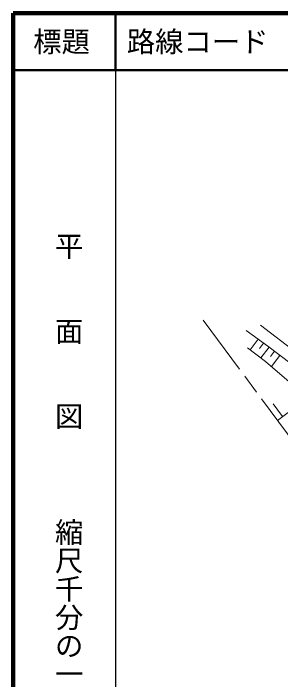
# Model space of a CAD drawing. Units: millimetres, scale not verified. Extents: x 40000 to 680000, y 20000 to 380000.
# Drawn here: x 40000 to 87138, y 262491 to 380000 of the extents above; entities that cross this region are included whole.
import ezdxf
from ezdxf.enums import TextEntityAlignment as Align

# ---------------------------------------------------------------- set-up
doc = ezdxf.new("R2010")
doc.units = ezdxf.units.MM
doc.header["$LTSCALE"] = 1000
doc.linetypes.add('CHAIN', pattern=[18.5, 12, -1.5, 3.5, -1.5])
for name, color, linetype, lineweight in [('M-BGD', 7, 'Continuous', 13), ('M-BMK', 2, 'CHAIN', 13), ('M-TTL', 2, 'Continuous', 140), ('M-TTL-BAND', 7, 'Continuous', 25), ('M-TTL-LINE', 7, 'Continuous', 50), ('M-TTL-TXT', 7, 'Continuous', 13)]:
    doc.layers.add(name, color=color, linetype=linetype, lineweight=lineweight)
doc.styles.add('@ＭＳ ゴシック', font='')
doc.styles.add('ＭＳ ゴシック', font='')
doc.styles.get('@ＭＳ ゴシック').set_extended_font_data('@MS Gothic')
doc.styles.get('ＭＳ ゴシック').set_extended_font_data('MS Gothic')

msp = doc.modelspace()

# ---------------------------------------------------------------- linework, layer by layer
at = {"layer": 'M-BGD'}
for p, q in [((96018, 315403), (83587, 324999)), ((84901, 321295), (81048, 324058)), ((83158, 322545), (81739, 320681)), ((84464, 318610), (81302, 321008)), ((84135, 321845), (83423, 320910)), ((85108, 321138), (83652, 319226)), ((89008, 318170), (84901, 321295)), ((86064, 320410), (85336, 319454)), ((87020, 319683), (85511, 317700)), ((91837, 312203), (84464, 318610)), ((86560, 308201), (91837, 312203)), ((87447, 308874), (85798, 311119))]:
    msp.add_line(p, q, dxfattribs=at)
at = {"layer": 'M-BMK'}
msp.add_line((112882, 272603), (73489, 325915), dxfattribs=at)
at = {"layer": 'M-TTL'}
for p, q in [((40000, 380000), (40000, 20000)), ((680000, 380000), (40000, 380000))]:
    msp.add_line(p, q, dxfattribs=at)
at = {"layer": 'M-TTL-BAND'}
msp.add_line((58000, 370000), (58000, 20000), dxfattribs=at)
at = {"layer": 'M-TTL-LINE'}
for p, q in [((58000, 380000), (58000, 370000)), ((40000, 370000), (680000, 370000))]:
    msp.add_line(p, q, dxfattribs=at)

# ---------------------------------------------------------------- texts
at = {"layer": 'M-TTL-BAND', "style": '@ＭＳ ゴシック'}
for s, p in [('平\u3000\u3000面\u3000\u3000図', (49777, 306475)), ('縮尺千分の一', (49777, 261030))]:
    msp.add_text(s, height=3666, rotation=270, dxfattribs=at).set_placement(p, align=Align.MIDDLE_RIGHT)
at = {"layer": 'M-TTL-TXT', "style": 'ＭＳ ゴシック'}
msp.add_text('標題', height=3666, dxfattribs=at).set_placement((48500, 375000), align=Align.MIDDLE_CENTER)
msp.add_text('路線コード      268', height=3666, dxfattribs=at).set_placement((60000, 375000), align=Align.MIDDLE_LEFT)

doc.saveas('drawing.dxf')
